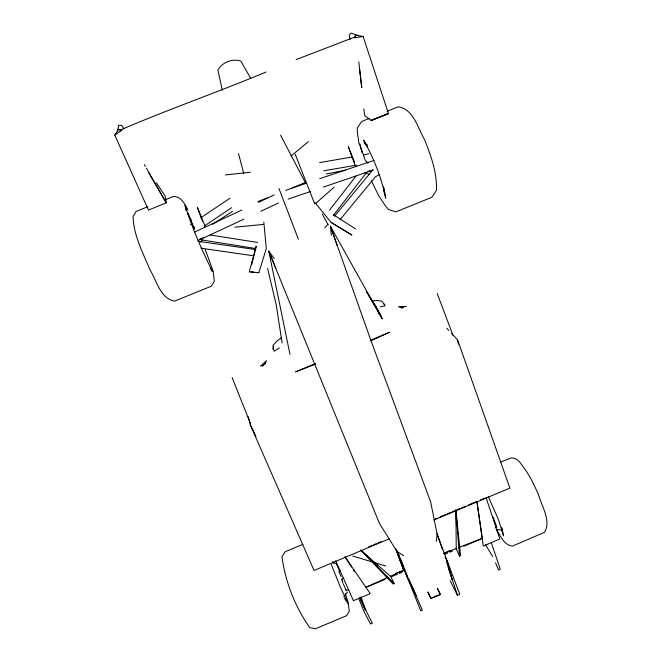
<?xml version="1.0" encoding="UTF-8"?>
<svg xmlns="http://www.w3.org/2000/svg" width="662" height="662" viewBox="0 0 662 662"><rect width="100%" height="100%" fill="white"/><g stroke="black" fill="none" stroke-linecap="round" stroke-linejoin="round"><path stroke-width="0.99" d="M193.66 229.457L193.701 226.437M204.74 227.331L204.798 225.444L197.359 207.314L202.531 221.406M117.613 131.457L118.564 125.292L121.891 125.449L123.935 129.007M436.366 541.276L437.152 534.234L430.631 501.862L371.283 341.526L330.396 226.131L331.372 235.349M390.712 576.089L403.688 570.247L396.786 551.57M342.031 580.723L342.999 583.288M273.72 346.499L273.166 349.279L273.025 345.448L276.625 341.327L281.309 337.769M251.651 264.808L256.194 246.19L249.218 271.974L258.85 272.653L266.29 248.606L263.832 222.151M384.854 192.212L384.423 193.701L383.505 186.692L385.689 198.236C381.569 177.863 373.807 158.152 363.546 140.104L366.847 145.524M262.317 365.945L265.404 363.529L266.438 360.716L260.464 366.194M200.867 242.251L203.002 237.584M114.774 135.106L118.481 129.181L121.965 130.149L114.774 135.106L148.454 210.061L166.245 202.837L165.227 196.192L156.249 182.671M333.325 215.423L366.69 172.418M329.453 210.21L355.982 176.15M343.768 596.801L347.476 592.085M339.978 219.784L375.503 176.729L379.773 174.445M324.736 227.993L327.996 224.054M334.509 216.184L372.954 169.745M315.964 203.209L334.144 187.147M291.065 155.926L308.393 141.685M262.16 366.036L265.404 363.529M190.606 224.617L192.319 223.466M200.876 217.732L229.995 198.211M204.376 225.957L231.692 207.653M199.27 239.611L201 238.486M212.626 224.277L232.561 211.36M279.364 347.931L274.2 351.257L273.282 348.593M340.599 570.652L338.944 571.637L341.071 576.602M495.143 527.912L496.79 527.035L493.198 517.196M443.788 553.523L450.268 550.312M194.471 232.13L241.812 210.053M258.528 202.258L274.308 194.901M198.103 240.529L243.93 219.147M260.762 211.294L278.528 203.002M370.852 340.773L389.521 332.266L370.546 340.268M450.193 580.773L457.492 595.345L459.767 594.311L437.152 534.234M365.681 587.351L387.932 577.338M315.534 363.479L295.608 371.887L315.84 364.001M389.14 538.868L314.036 570.462L250.526 425.343M433.825 520.075L509.881 488.084L457.649 340.028M341.815 578.969L343.719 578.174M366.036 587.401L385.027 579.407M391.672 576.61L397.365 574.211M399.269 573.408L402.115 572.216M444.831 554.235L447.678 553.035M449.581 552.232L452.427 551.032M463.814 546.241L480.902 539.05M394.271 583.586L393.17 584.049L360.749 550.122L390.671 576.47L394.271 583.586L360.749 550.122L371.837 560.433M459.478 556.113L460.578 555.658L455.895 509.93L456.242 548.872L459.478 556.113L455.895 509.93L456.499 526.133M368.684 546.812L371.531 545.62M373.426 544.826L376.273 543.643M378.168 542.848L381.014 541.657M435.215 518.942L437.11 518.139M439.949 516.948L445.642 514.556M447.537 513.762L450.375 512.57M452.278 511.767L455.117 510.576M457.012 509.781L459.858 508.582M461.753 507.787L465.543 506.198M468.39 504.998L476.921 501.415L482.259 538.305L458.708 547.548M302.931 544.313L285.206 551.727L281.954 556.61C285.314 581.79 295.087 606.88 309.766 627.626L315.468 628.792L346.681 615.627L349.271 611.225L348.022 601.832L345.316 593.665M500.431 462.15L511.436 457.856C518.487 458.038 521.54 464.997 525.371 469.763C530.659 477.567 534.747 486.107 538.504 494.729C541.69 506.165 551.38 520.771 544.594 532.289L512.553 546.051C504.138 545.48 501.026 536.245 496.699 530.336M480.496 499.934L484.973 498.072M266.099 72.009C217.649 92.167 168.082 109.478 119.863 130.191L120.211 131.068M147.618 206.817L136.115 211.426L133.079 216.548C133.633 235.523 142.942 252.859 150.075 270.071C156.77 280.638 160.303 298.719 174.627 301.086L211.302 286.224L214.339 281.209L213.156 271.197L205.203 249.417M164.871 199.907L173.494 196.448C181.231 196.432 184.698 204.012 187.934 209.829M369.164 118.473L361.642 121.494L357.364 127.973L357.306 131.837L358.978 143.654M387.03 111.315L398.309 106.789C413.808 109.362 417.73 128.105 424.632 139.723C430.962 155.769 437.177 172.815 436.457 190.292L431.963 197.243L395.967 211.832L388.445 209.506L385.665 206.196L378.606 195.588L371.415 180.718M257.791 201.67L267.316 197.839M292.083 187.867L305.414 182.497M443.639 553.457L456.83 548.285M296.104 59.597L355.668 36.716L355.966 37.428M395.396 573.4L405.161 569.99M288.102 199.146L310.61 191.45M323.337 187.098L373.252 170.035M285.703 190.317L306.109 183.349M319.705 178.707L373.939 160.444M343.388 584.149L346.168 590.405L348.849 589.552M363.397 155.09L368.825 153.601M380.286 306.837L385.185 305.844L383.48 303.51M326.258 174.023L345.44 170.175M367.526 171.441L372.565 170.448M319.572 162.604L352.184 157.01M323.701 170.796L356.206 165.202M363.115 36.451L354.592 37.891L355.742 35.078L363.115 36.451L388.503 113.682L371.2 120.443L364.919 115.966L363.761 108.858M401.42 307.822L403.398 307.59L401.42 307.822L398.507 306.638L406.418 306.415M225.461 174.925L250.402 172.236M371.754 301.003L376.43 300.523L381.635 301.036L384.034 303.924M234.836 227.182L263.385 224.435M250.956 271.784L253.918 272.107M256.881 272.438L258.85 272.653M496.368 529.434L501.151 530.03M198.17 241.316L255.888 249.599M201.099 248.209L253.67 255.813M210.193 235.002L257.65 242.449M201.943 239.983L255.383 248.457M369.214 174.354L364.58 172.55M352.738 556.047L385.739 566.01M332.887 562.311L336.387 563.842L339.333 570.636M358.514 35.748L351.083 33.1L349.222 35.309L350.132 39.315M367.882 162.604L366.425 161.884L367.129 162.554M331.091 222.382L351.762 234.977L331.091 222.382L314.988 202.564M333.648 214.869L355.511 228.887M274.233 258.561L268.747 251.097L379.384 523.328L396.828 551.247L403.646 555.666M367.377 144.945L364.034 142.835L367.319 146.302M374.055 562.493L377.754 565.927M356.247 166.319L354.956 164.987L348.278 146.683L354.667 162.331M367.907 163.133L365.167 160.221L359.665 143.927L362.006 152.566M446.784 328.228L448.844 330.454M451.583 333.408L457.07 339.325L458.609 344.257M210.309 268.491L212.461 271.503C201.869 250.087 192.096 228.009 185.037 205.187L185.981 210.541M344.348 598.175L347.964 603.438L339.962 586.16L331.207 564.314M366.285 291.685L367.41 293.382M368.527 295.07L375.246 305.24L381.676 316.8M351.572 567.077L344.976 556.734L370.257 593.673L353.45 600.649L335.634 560.788M353.218 569.659L354.319 571.389M378.225 312.588L379.301 314.342M485.461 544.661L492.76 556.61M367.137 292.877L382.264 318.612M148.867 172.964L166.245 202.837L146.36 168.148M144.324 164.59L145.342 166.369M250.733 78.472L240.827 61.053C232.271 58.322 222.192 62.211 217.889 70.139L222.316 90.148M382.239 318.993L330.396 226.131L337.239 245.594M305.645 183.151L280.514 135.106M322.32 214.049L328.203 224.956M488.316 496.707L498.585 519.869L503.559 535.872L502.301 530.245M191.707 221.058L187.619 213.048L194.578 228.903L194.14 227.157M445.112 556.908L447.322 561.442L452.32 580.16L448.282 567.524M427.925 592.159L430.888 598.407L440.346 594.559L437.292 588.212L440.346 594.426L430.888 598.407L427.983 592.085M248.209 416.597L250.302 424.491L255.921 436.531M360.029 597L365.532 610.248L360.765 599.904L372.284 623.273L370.538 624.009L364.216 611.928L358.754 598.531M491.287 542.674L500.273 569.188L498.544 569.916L495.532 562.799M410.994 584.273L416.092 595.535L407.602 578.257L396.828 551.247M408.371 577.976L422.331 610.215L420.775 610.885L396.464 550.097M397.068 551.032L401.023 560.408M401.817 562.286L403.001 565.1M332.655 561.583L333.441 563.436M375.246 305.24L376.761 308.848M360.351 597.836L365.532 610.24M275.872 268.251L268.747 251.097L289.989 354.369M397.779 552.323L399.674 557.023M400.436 558.902L402.33 563.602M403.092 565.48L404.987 570.181M405.748 572.059L407.643 576.759M232.114 377.539L249.996 422.439M295.211 154.263L314.632 203.747M278.959 188.538L298.397 239.189M341.824 579.209L342.477 580.897M437.21 293.539L453.098 335.593M395.76 548.922L403.688 570.247M361.055 597.074L365.606 610.256M346.019 589.983L346.168 590.405M486.107 497.708L499.818 538.984L483.285 546.059L476.921 501.415M437.086 533.696L442.241 549.146M446.519 561.864L457.492 595.345M238.543 153.625L243.748 173.51M267.597 268.482L276.211 304.702L282.12 343.032M501.738 527.746L502.168 531.156M501.804 528.069L502.64 531.843M359.458 68.227L361.766 87.674L358.804 62.038M250.294 422.439L250.302 424.491M388.238 113.55L371.2 120.443L388.238 113.55"/></g></svg>
